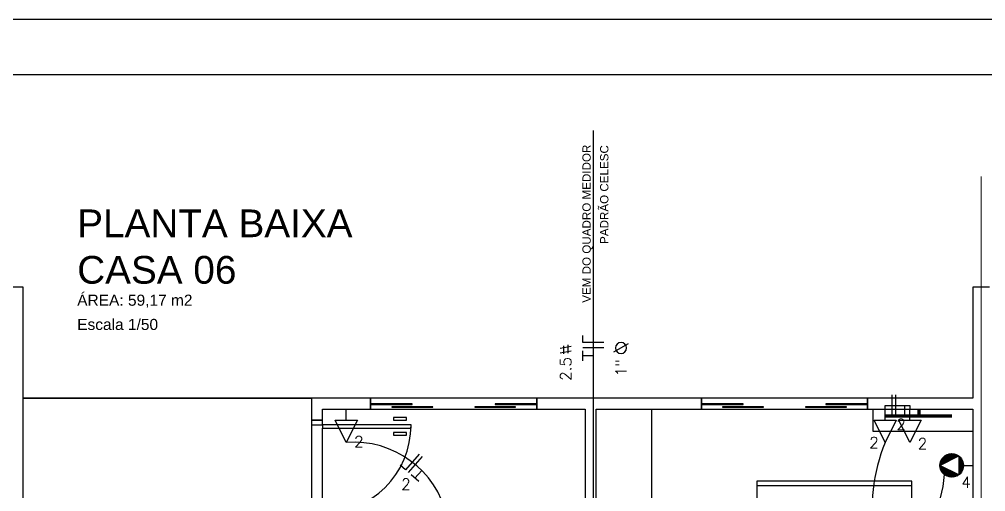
# Model space of a CAD drawing. Header units: metres. Extents: x 49 to 320, y -91 to 27.
# Drawn here: x 152.07 to 160.79, y -51 to -46.74 of the extents above; entities that cross this region are included whole.
import ezdxf

# ---------------------------------------------------------------- set-up
doc = ezdxf.new("R2010")
doc.units = ezdxf.units.M
doc.header["$LTSCALE"] = 0.2
for name, color, linetype in [('ARQ-___-___-LEG', 3, 'Continuous'), ('ARQ-MOB-___-INT', 7, 'Continuous'), ('CIRCUITO', 7, 'Continuous'), ('CIRCUITO_FIACAO', 10, 'Continuous'), ('SOMENTE_FIACAO', 3, 'Continuous'), ('SOMENTE_TUBULACAO', 5, 'Continuous'), ('TOMADAS', 3, 'Continuous')]:
    doc.layers.add(name, color=color, linetype=linetype)
doc.styles.add('REGUA200', font='arial.ttf')
doc.styles.add('REGUA60', font='arial.ttf')
doc.styles.add('REGUA80', font='arial.ttf')
doc.styles.add('ROMANS', font='romans', dxfattribs={"height": 6})

# ---------------------------------------------------------------- blocks, each defined once
blk = doc.blocks.new('MDCCAS22')
at = {"color": 0}
blk.add_lwpolyline([(140, 0), (0, 0), (0, -200), (140, -200)], close=True, dxfattribs=at)
at = {"layer": 'ARQ-MOB-___-INT'}
for p, q in [((0, -4), (140, -4)), ((0, -196), (140, -196))]:
    blk.add_line(p, q, dxfattribs=at)
for centre, radius, start, end in [((36.14, -140.56), 130.32, 79.45741, 103.51085), ((82.89, -32.71), 76.8, 164.48595, 195.51405), ((-15.19, -32.71), 76.8, 344.48595, 15.51405), ((103.9, -146.58), 135.89, 78.80761, 102.36088), ((152.01, -32.7), 76.8, 164.48595, 195.51405), ((55.11, -33.55), 76.8, 344.48595, 15.51405), ((29.71, 76.04), 130.31, 259.29808, 283.35216), ((106.88, 82.36), 135.99, 256.29588, 279.84092), ((-55.47, 137.47), 230.14, 283.86849, 303.27711), ((243.13, -201.79), 226.41, 139.56103, 159.93611), ((178.64, 112.88), 199.47, 237.27407, 259.15181), ((195.03, 19.52), 144.83, 210.93609, 242.5714), ((188.19, -119.84), 61.23, 142.0564, 169.8271), ((-11.98, -146.66), 50.03, 27.33297, 76.02563)]:
    blk.add_arc(centre, radius, start, end, dxfattribs=at)
blk = doc.blocks.new('Titul1')
at = {"color": 6, "style": 'REGUA200', "width": 1.4}
blk.add_attdef('TITULO', (0, 0), '', height=5, dxfattribs=at)
at = {"color": 0, "style": 'REGUA80', "width": 1.4}
blk.add_attdef('ESCALA', (0, -3.98), '', height=2, dxfattribs=at)
blk = doc.blocks.new('*X411')
at = {"color": 0}
for p, q in [((338.6, 767.3), (341, 769.7)), ((339.2, 767), (342.2, 770)), ((339.7, 766.7), (343.3, 770.2)), ((340.3, 766.4), (344.3, 770.3)), ((340.9, 766.1), (345.2, 770.3)), ((341.5, 765.8), (346, 770.3)), ((342.1, 765.5), (346.8, 770.2)), ((342.7, 765.2), (347.6, 770)), ((343.3, 764.9), (348.3, 769.9)), ((343.9, 764.6), (348.9, 769.7)), ((344.5, 764.3), (349.6, 769.4)), ((332.4, 758.5), (337.4, 763.5)), ((332.4, 757.6), (337.4, 762.6)), ((332.5, 759.4), (337.4, 764.3)), ((332.5, 756.7), (337.4, 761.7)), ((332.6, 755.9), (337.4, 760.8)), ((332.7, 760.5), (337.4, 765.2)), ((332.7, 755.2), (337.4, 759.9)), ((333, 761.7), (337.4, 766.1)), ((333.6, 763.2), (337.4, 767)), ((335.1, 765.5), (337.2, 767.7)), ((338, 767.5), (339.5, 769.1)), ((345.1, 764), (350.2, 769.2)), ((345.6, 763.7), (350.8, 768.9)), ((346.2, 763.4), (351.4, 768.5)), ((346.8, 763.1), (351.9, 768.2)), ((347.4, 762.8), (352.4, 767.8)), ((348, 762.5), (352.9, 767.4)), ((348.6, 762.2), (353.4, 767)), ((349.2, 761.9), (353.8, 766.6)), ((349.8, 761.7), (354.3, 766.1)), ((350.4, 761.4), (354.7, 765.7)), ((350.9, 761.1), (355, 765.2)), ((351.5, 760.8), (355.4, 764.6)), ((352.1, 760.5), (355.7, 764.1)), ((352.7, 760.2), (356, 763.5)), ((353.3, 759.9), (356.3, 762.9)), ((353.9, 759.6), (356.6, 762.3)), ((354.5, 759.3), (356.8, 761.6)), ((355.1, 759), (357, 761)), ((355.7, 758.7), (357.2, 760.2)), ((356.2, 758.4), (357.3, 759.5)), ((332.9, 754.5), (337.4, 759)), ((333.1, 753.8), (337.4, 758.1)), ((333.3, 753.2), (337.4, 757.3)), ((333.6, 752.5), (337.4, 756.4)), ((333.9, 752), (337.4, 755.5)), ((334.2, 751.4), (337.4, 754.6)), ((334.5, 750.9), (337.4, 753.7)), ((334.9, 750.3), (337.4, 752.8)), ((335.3, 749.8), (337.4, 752)), ((335.7, 749.4), (337.4, 751.1)), ((336.1, 748.9), (337.4, 750.2)), ((336.6, 748.5), (337.4, 749.3)), ((338.1, 747.3), (339.8, 749)), ((338.7, 747), (341.5, 749.9)), ((339.2, 746.7), (343.3, 750.8)), ((339.8, 746.4), (345.1, 751.7)), ((340.5, 746.2), (346.8, 752.5)), ((341.1, 745.9), (348.6, 753.4)), ((341.8, 745.7), (350.4, 754.3)), ((342.5, 745.6), (352.1, 755.2)), ((343.3, 745.4), (353.9, 756.1)), ((344.1, 745.4), (355.7, 757)), ((344.9, 745.3), (357.4, 757.8)), ((345.8, 745.4), (357.4, 756.9)), ((346.8, 745.5), (357.3, 755.9)), ((348, 745.7), (357, 754.8)), ((349.2, 746.1), (356.7, 753.5)), ((350.8, 746.8), (355.9, 751.9)), ((356.8, 758.1), (357.4, 758.7)), ((337.1, 748.1), (337.4, 748.4)), ((337.6, 747.7), (338, 748.1))]:
    blk.add_line(p, q, dxfattribs=at)
blk = doc.blocks.new('*U412', base_point=(1271.24, 13.66))
for p, q in [((1283.99, 22.16), (1300.99, 13.66)), ((1283.99, 5.16), (1283.99, 22.16)), ((1279.74, 13.66), (1271.24, 13.66)), ((1300.99, 13.66), (1283.99, 5.16))]:
    blk.add_line(p, q)
blk.add_circle((1290.37, 13.66), 10.62)
at = {"xscale": 0.85, "yscale": 0.85, "zscale": 0.85}
blk.add_blockref('*X411', (997.19, -630.49), dxfattribs=at)
blk = doc.blocks.new('*U418', base_point=(1350.4, -37.01))
for p, q in [((1340.4, -27.01), (1350.4, -7.01)), ((1350.4, -7.01), (1360.4, -27.01)), ((1360.4, -27.01), (1340.4, -27.01)), ((1350.4, -27.01), (1350.4, -37.01))]:
    blk.add_line(p, q)
blk = doc.blocks.new('*U419', base_point=(1328.06, -37.01))
for p, q in [((1318.06, -27.01), (1328.06, -7.01)), ((1328.06, -7.01), (1338.06, -27.01)), ((1338.06, -27.01), (1318.06, -27.01)), ((1328.06, -27.01), (1328.06, -37.01))]:
    blk.add_line(p, q)
blk = doc.blocks.new('*U425', base_point=(1829.21, -37.01))
for p, q in [((1819.21, -27.01), (1829.21, -7.01)), ((1829.21, -7.01), (1839.21, -27.01)), ((1839.21, -27.01), (1819.21, -27.01)), ((1829.21, -27.01), (1829.21, -37.01))]:
    blk.add_line(p, q)
blk = doc.blocks.new('*U439', base_point=(1555.21, 290.06))
at = {"linetype": 'ByBlock'}
for start, end in [(201.09787, 201.09787), (141.96764, 196.2101)]:
    blk.add_arc((1712.22, 167.25), 199.34, start, end, dxfattribs=at)
blk = doc.blocks.new('*U443', base_point=(1340.3, 89.58))
at = {"linetype": 'ByBlock'}
blk.add_arc((1375.37, 19.49), 78.38, 116.57626, 178.208, dxfattribs=at)
blk = doc.blocks.new('*U444', base_point=(1360.03, 78.92))
at = {"linetype": 'ByBlock'}
for start, end in [(16.02017, 16.02017), (337.45978, 9.75183)]:
    blk.add_arc((1206.81, 52.59), 155.47, start, end, dxfattribs=at)
blk = doc.blocks.new('*U459', base_point=(1738.24, 59.48))
at = {"linetype": 'ByBlock'}
blk.add_arc((1822.48, 79.27), 86.54, 193.2213, 274.46072, dxfattribs=at)
blk = doc.blocks.new('*U480', base_point=(1350.4, -37.01))
at = {"linetype": 'ByBlock'}
blk.add_lwpolyline([(1350.4, -37.01), (1350.4, -40.44), (1328.06, -40.44), (1328.06, -37.01)], dxfattribs=at)
blk = doc.blocks.new('N')
for p, q in [((0, 9.5), (-6.33, 9.5)), ((0, -9.5), (0, 9.5))]:
    blk.add_line(p, q)
blk = doc.blocks.new('F')
blk.add_line((0, -9.5), (0, 9.5))
blk = doc.blocks.new('T')
at = {"linetype": 'Continuous'}
for p, q in [((4.57, 9.5), (-4.57, 9.5)), ((0, 0), (0, 9.5))]:
    blk.add_line(p, q, dxfattribs=at)
blk = doc.blocks.new('*U579', base_point=(2925.25, -40.36))
at = {"layer": 'SOMENTE_FIACAO', "linetype": 'ByBlock'}
for name, p in [('N', (2919.46, -40.44)), ('F', (2922.96, -40.44)), ('T', (2931.03, -40.44))]:
    blk.add_blockref(name, p, dxfattribs=at)
blk = doc.blocks.new('*U587', base_point=(2490.73, 14.89))
at = {"layer": 'SOMENTE_FIACAO', "linetype": 'ByBlock', "rotation": 41.38205096000001}
for name, p in [('T', (2495.56, 18.16)), ('N', (2486.87, 10.51)), ('F', (2489.5, 12.83))]:
    blk.add_blockref(name, p, dxfattribs=at)
blk = doc.blocks.new('bitol')
for p, q in [((5.27, 10), (3.33, -0.04)), ((9.37, 10), (7.44, -0.04)), ((2.25, 3.18), (9.54, 3.18)), ((3.08, 6.89), (10.37, 6.89))]:
    blk.add_line(p, q)
at = {"style": 'ROMANS'}
blk.add_attdef('BS', (10.82, -0.01), '', height=10, dxfattribs=at)
blk = doc.blocks.new('diam')
blk.add_line((8.47, 11.54), (1.06, -1.68))
blk.add_circle((4.96, 5.01), 5)
at = {"style": 'ROMANS'}
blk.add_attdef('DS', (12.39, -0.01), '', height=10, dxfattribs=at)

msp = doc.modelspace()

# ---------------------------------------------------------------- linework, layer by layer
at = {"color": 15}
msp.add_line((188.8835, -46.7371), (141.6146, -46.7371), dxfattribs=at)
at = {"color": 0}
msp.add_line((188.3835, -47.2371), (142.8646, -47.2371), dxfattribs=at)
for p, q in [((152.1054, -49.153), (151.9554, -49.153)), ((152.1054, -57.453), (152.1054, -49.153)), ((160.6754, -49.153), (160.6754, -50.153)), ((160.8254, -49.153), (160.6754, -49.153)), ((152.1054, -50.153), (154.7054, -50.153)), ((154.7054, -50.153), (152.1054, -50.153)), ((154.7054, -50.153), (154.7054, -50.353)), ((155.2404, -50.153), (154.7054, -50.153)), ((155.2404, -50.253), (155.2404, -50.153)), ((155.2414, -50.153), (155.2404, -50.153)), ((155.2404, -50.153), (155.2404, -50.253)), ((156.7394, -50.153), (155.2414, -50.153)), ((155.2414, -50.253), (155.2414, -50.153)), ((155.6167, -50.2055), (155.2474, -50.2055)), ((155.2474, -50.2055), (155.2474, -50.2105)), ((155.2474, -50.2105), (155.6167, -50.2105)), ((155.6167, -50.2105), (155.6167, -50.2055)), ((156.7334, -50.2055), (156.3642, -50.2055)), ((156.3642, -50.2055), (156.3642, -50.2105)), ((156.3642, -50.2105), (156.7334, -50.2105)), ((156.7334, -50.2105), (156.7334, -50.2055)), ((156.7404, -50.153), (156.7394, -50.153)), ((156.7394, -50.153), (156.7394, -50.253)), ((156.7404, -50.153), (156.7404, -50.253)), ((158.2254, -50.153), (156.7404, -50.153)), ((156.7404, -50.253), (156.7404, -50.153)), ((158.2254, -50.253), (158.2254, -50.153)), ((158.2264, -50.153), (158.2254, -50.153)), ((158.2254, -50.153), (158.2254, -50.253)), ((159.7244, -50.153), (158.2264, -50.153)), ((158.2264, -50.253), (158.2264, -50.153)), ((158.6017, -50.2055), (158.2324, -50.2055)), ((158.2324, -50.2055), (158.2324, -50.2105)), ((158.2324, -50.2105), (158.6017, -50.2105)), ((158.6017, -50.2105), (158.6017, -50.2055)), ((159.7184, -50.2055), (159.3492, -50.2055)), ((159.3492, -50.2055), (159.3492, -50.2105)), ((159.3492, -50.2105), (159.7184, -50.2105)), ((159.7184, -50.2105), (159.7184, -50.2055)), ((159.7254, -50.153), (159.7244, -50.153)), ((159.7244, -50.153), (159.7244, -50.253)), ((159.7254, -50.153), (159.7254, -50.253)), ((160.6754, -50.153), (159.7254, -50.153)), ((159.7254, -50.253), (159.7254, -50.153)), ((154.8054, -50.353), (154.8054, -50.253)), ((154.8054, -50.253), (155.2404, -50.253)), ((155.2404, -50.253), (155.2414, -50.253)), ((155.2414, -50.253), (156.7394, -50.253)), ((155.8013, -50.2305), (155.432, -50.2305)), ((155.432, -50.2305), (155.432, -50.2355)), ((155.432, -50.2355), (155.8013, -50.2355)), ((155.8013, -50.2355), (155.8013, -50.2305)), ((156.5488, -50.2305), (156.1795, -50.2305)), ((156.1795, -50.2305), (156.1795, -50.2355)), ((156.1795, -50.2355), (156.5488, -50.2355)), ((156.5488, -50.2355), (156.5488, -50.2305)), ((156.7394, -50.253), (156.7404, -50.253)), ((156.7404, -50.253), (157.1754, -50.253)), ((157.1754, -50.253), (157.1754, -53.213)), ((157.2754, -52.903), (157.2754, -50.253)), ((157.2754, -50.253), (158.2254, -50.253)), ((157.7754, -50.253), (157.7754, -52.053)), ((158.2254, -50.253), (158.2264, -50.253)), ((158.2264, -50.253), (159.7244, -50.253)), ((158.7863, -50.2305), (158.417, -50.2305)), ((158.417, -50.2305), (158.417, -50.2355)), ((158.417, -50.2355), (158.7863, -50.2355)), ((158.7863, -50.2355), (158.7863, -50.2305)), ((159.5338, -50.2305), (159.1645, -50.2305)), ((159.1645, -50.2305), (159.1645, -50.2355)), ((159.1645, -50.2355), (159.5338, -50.2355)), ((159.5338, -50.2355), (159.5338, -50.2305)), ((159.7244, -50.253), (159.7254, -50.253)), ((159.7254, -50.253), (160.6754, -50.253)), ((159.7754, -50.453), (159.7754, -50.253)), ((160.6754, -50.253), (160.6754, -52.903)), ((154.7054, -50.353), (154.8054, -50.353)), ((154.8054, -50.353), (154.7054, -50.353)), ((154.7054, -50.353), (154.7054, -50.393)), ((154.7054, -50.393), (154.8054, -50.393)), ((154.7054, -50.393), (154.7054, -51.193)), ((154.7054, -50.393), (154.7054, -51.193)), ((154.8054, -50.393), (154.8054, -50.353)), ((155.6054, -50.393), (154.8054, -50.393)), ((154.8054, -50.393), (154.8054, -50.423)), ((155.4454, -50.328), (155.4454, -50.353)), ((155.5654, -50.328), (155.4454, -50.328)), ((155.4454, -50.353), (155.5654, -50.353)), ((155.5654, -50.353), (155.5654, -50.328)), ((155.6054, -50.423), (155.6054, -50.393)), ((154.8054, -50.423), (155.6054, -50.423)), ((154.8054, -51.193), (154.8054, -50.423)), ((155.4454, -50.463), (155.4454, -50.488)), ((155.5654, -50.463), (155.4454, -50.463)), ((155.4454, -50.488), (155.5654, -50.488)), ((155.5654, -50.488), (155.5654, -50.463)), ((160.6754, -50.453), (159.7754, -50.453))]:
    msp.add_line(p, q)
for points, const_width in [([(160.7504, -48.153), (160.7504, -69.153)], 0.01), ([(160.1879, -50.3126), (159.8879, -50.3126), (160.4879, -50.3126)], 0.03), ([(160.1879, -50.3126), (160.1879, -50.253)], 0.03)]:
    msp.add_lwpolyline(points, dxfattribs=dict(const_width=const_width))
msp.add_arc((154.8054, -50.393), 0.8, 270, 0)
at = {"layer": 'SOMENTE_TUBULACAO', "const_width": 0.01}
msp.add_lwpolyline([(157.2504, -52.4226), (157.2504, -47.739)], dxfattribs=at)

# ---------------------------------------------------------------- block references
at = {"linetype": 'ByBlock', "xscale": -0.01, "yscale": 0.01, "zscale": 0.01, "rotation": 90}
for name, p in [('N', (157.2504, -49.6506)), ('F', (157.2504, -49.7006)), ('T', (157.2504, -49.7706))]:
    msp.add_blockref(name, p, dxfattribs=at)
at = {"linetype": 'ByBlock'}
ref = msp.add_blockref('bitol', (157.0504, -49.6506), dxfattribs=dict(at, xscale=-0.01, yscale=0.01, zscale=0.01, rotation=90))
ref.add_attrib('BS', '2.5', (157.0506, -49.997), dxfattribs={"height": 0.1, "rotation": 90, "style": 'ROMANS'})
ref = msp.add_blockref('diam', (157.5504, -49.6506), dxfattribs=dict(at, xscale=-0.01, yscale=0.01, zscale=0.01, rotation=90))
ref.add_attrib('DS', '1"', (157.5506, -49.9555), dxfattribs={"height": 0.1, "rotation": 90, "style": 'ROMANS'})
at = {"xscale": 0.01, "yscale": 0.01, "zscale": 0.01, "rotation": 180}
msp.add_blockref('MDCCAS22', (160.1254, -52.903), dxfattribs=at)
at = {"layer": 'ARQ-___-___-LEG'}
ref = msp.add_blockref('Titul1', (152.5927, -48.7017), dxfattribs=dict(at, xscale=0.05, yscale=0.05, zscale=0.05))
ref.add_attrib('TITULO', 'PLANTA BAIXA', (152.5927, -48.7017), dxfattribs={"layer": '0', "color": 6, "height": 0.25, "style": 'REGUA200'})
ref.add_attrib('ESCALA', 'Escala 1/50', (152.5927, -49.5385), dxfattribs={"layer": '0', "color": 0, "height": 0.1, "style": 'REGUA80'})
ref = msp.add_blockref('Titul1', (152.5927, -49.1208), dxfattribs=dict(at, xscale=0.05, yscale=0.05, zscale=0.05))
ref.add_attrib('TITULO', 'CASA 06', (152.5927, -49.1208), dxfattribs={"layer": '0', "color": 6, "height": 0.25, "style": 'REGUA200'})
ref.add_attrib('ESCALA', 'ÁREA: 59,17 m2', (152.5927, -49.3196), dxfattribs={"layer": '0', "color": 0, "height": 0.1, "style": 'REGUA80'})
at = {"layer": 'SOMENTE_FIACAO', "linetype": 'ByBlock', "xscale": -0.01, "yscale": 0.01, "zscale": 0.01, "rotation": 180}
for name, p in [('*U579', (160.0004, -50.2194)), ('*U587', (155.6552, -50.7719))]:
    msp.add_blockref(name, p, dxfattribs=at)
at = {"layer": 'SOMENTE_TUBULACAO', "linetype": 'Continuous', "yscale": 0.01, "zscale": 0.01, "rotation": 180}
for name, p, xscale in [('*U444', (161.7133, -51.4122), -0.01), ('*U444', (159.7875, -51.4122), 0.01), ('*U480', (159.8838, -50.253), 0.01), ('*U439', (157.8358, -53.5236), 0.01), ('*U459', (155.9305, -51.2178), 0.01), ('*U443', (159.9848, -51.5188), 0.01)]:
    msp.add_blockref(name, p, dxfattribs=dict(at, xscale=xscale))
at = {"layer": 'TOMADAS', "xscale": 0.01, "yscale": 0.01, "zscale": 0.01, "rotation": 180}
for name, p in [('*U425', (155.0207, -50.253)), ('*U425', (155.0207, -50.253)), ('*U418', (159.8838, -50.253)), ('*U418', (159.8838, -50.253)), ('*U419', (160.1072, -50.253)), ('*U419', (160.1072, -50.253)), ('*U412', (160.6754, -50.7596)), ('*U412', (160.6754, -50.7596))]:
    msp.add_blockref(name, p, dxfattribs=at)

# ---------------------------------------------------------------- texts
at = {"layer": 'ARQ-___-___-LEG', "style": 'REGUA60'}
for s, p in [('VEM DO QUADRO MEDIDOR', (157.2266, -49.2928)), ('PADRÃO CELESC', (157.3861, -48.7623))]:
    msp.add_text(s, height=0.075, rotation=90, dxfattribs=at).set_placement(p)
at = {"layer": 'CIRCUITO', "style": 'ROMANS'}
for s, p in [('2', (155.0912, -50.5961)), ('2', (159.7396, -50.6045)), ('2', (160.1771, -50.6139)), ('4', (160.5712, -50.9625))]:
    msp.add_text(s, height=0.1, dxfattribs=at).set_placement(p)
at = {"layer": 'CIRCUITO_FIACAO', "linetype": 'ByBlock', "style": 'ROMANS'}
for p in [(159.9838, -50.4399), (155.5162, -50.9788)]:
    msp.add_text('2', height=0.1, dxfattribs=at).set_placement(p)

doc.saveas('drawing.dxf')
